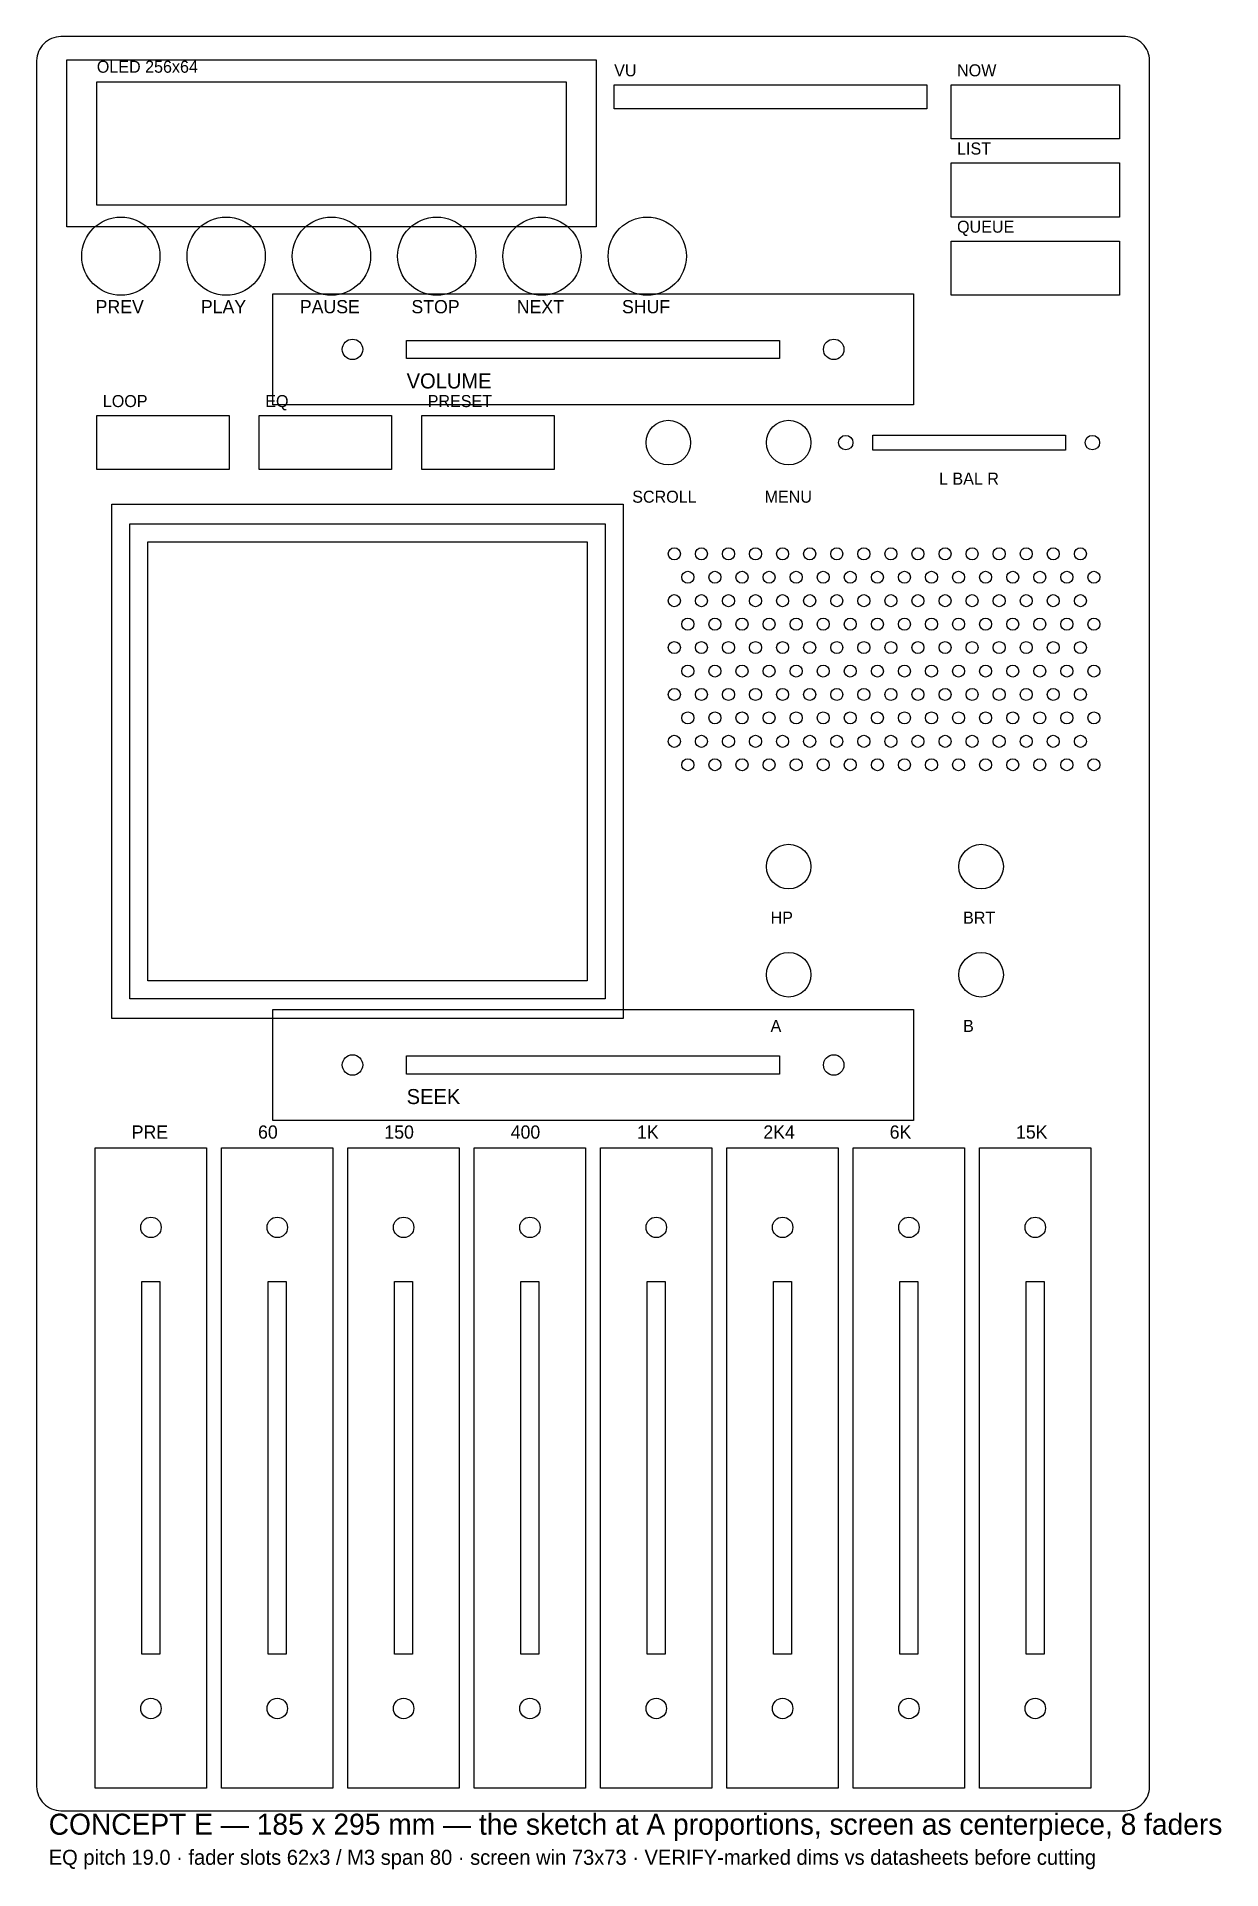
# Model space of a CAD drawing. Header units: millimetres. Extents: x 0 to 197, y -10 to 295.
import ezdxf

# ---------------------------------------------------------------- set-up
doc = ezdxf.new("R2010")
doc.units = ezdxf.units.MM
for name, color, linetype in [('CUTOUTS', 1, 'Continuous'), ('DIM', 9, 'Continuous'), ('ENGRAVE', 4, 'Continuous'), ('GRILLE', 3, 'Continuous'), ('HOLES', 2, 'Continuous'), ('OUTLINE', 7, 'Continuous'), ('REF', 8, 'Continuous')]:
    doc.layers.add(name, color=color, linetype=linetype)

msp = doc.modelspace()

# ---------------------------------------------------------------- linework, layer by layer
at = {"layer": 'CUTOUTS'}
for points in [[(10, 287.5), (88, 287.5), (88, 267), (10, 267)], [(96, 287), (148, 287), (148, 283), (96, 283)], [(152, 287), (180, 287), (180, 278), (152, 278)], [(152, 274), (180, 274), (180, 265), (152, 265)], [(152, 261), (180, 261), (180, 252), (152, 252)], [(61.5, 244.5), (123.5, 244.5), (123.5, 241.5), (61.5, 241.5)], [(10, 232), (32, 232), (32, 223), (10, 223)], [(37, 232), (59, 232), (59, 223), (37, 223)], [(64, 232), (86, 232), (86, 223), (64, 223)], [(139, 228.75), (171, 228.75), (171, 226.25), (139, 226.25)], [(18.5, 211), (91.5, 211), (91.5, 138), (18.5, 138)], [(61.5, 125.5), (123.5, 125.5), (123.5, 122.5), (61.5, 122.5)], [(17.5, 88), (20.5, 88), (20.5, 26), (17.5, 26)], [(38.5, 88), (41.5, 88), (41.5, 26), (38.5, 26)], [(59.5, 88), (62.5, 88), (62.5, 26), (59.5, 26)], [(80.5, 88), (83.5, 88), (83.5, 26), (80.5, 26)], [(101.5, 88), (104.5, 88), (104.5, 26), (101.5, 26)], [(122.5, 88), (125.5, 88), (125.5, 26), (122.5, 26)], [(143.5, 88), (146.5, 88), (146.5, 26), (143.5, 26)], [(164.5, 88), (167.5, 88), (167.5, 26), (164.5, 26)]]:
    msp.add_lwpolyline(points, close=True, dxfattribs=at)
for centre, radius in [((14, 258.5), 6.5), ((31.5, 258.5), 6.5), ((49, 258.5), 6.5), ((66.5, 258.5), 6.5), ((84, 258.5), 6.5), ((101.5, 258.5), 6.5), ((105, 227.5), 3.7), ((125, 227.5), 3.7), ((125, 157), 3.7), ((157, 157), 3.7), ((125, 139), 3.7), ((157, 139), 3.7)]:
    msp.add_circle(centre, radius, dxfattribs=at)
at = {"layer": 'ENGRAVE'}
msp.add_lwpolyline([(15.5, 214), (94.5, 214), (94.5, 135), (15.5, 135)], close=True, dxfattribs=at)
at = {"layer": 'GRILLE'}
for centre in [(106, 209), (110.5, 209), (115, 209), (119.5, 209), (124, 209), (128.5, 209), (133, 209), (137.5, 209), (142, 209), (146.5, 209), (151, 209), (155.5, 209), (160, 209), (164.5, 209), (169, 209), (173.5, 209), (108.25, 205.1), (112.75, 205.1), (117.25, 205.1), (121.75, 205.1), (126.25, 205.1), (130.75, 205.1), (135.25, 205.1), (139.75, 205.1), (144.25, 205.1), (148.75, 205.1), (153.25, 205.1), (157.75, 205.1), (162.25, 205.1), (166.75, 205.1), (171.25, 205.1), (175.75, 205.1), (106, 201.21), (110.5, 201.21), (115, 201.21), (119.5, 201.21), (124, 201.21), (128.5, 201.21), (133, 201.21), (137.5, 201.21), (142, 201.21), (146.5, 201.21), (151, 201.21), (155.5, 201.21), (160, 201.21), (164.5, 201.21), (169, 201.21), (173.5, 201.21), (108.25, 197.31), (112.75, 197.31), (117.25, 197.31), (121.75, 197.31), (126.25, 197.31), (130.75, 197.31), (135.25, 197.31), (139.75, 197.31), (144.25, 197.31), (148.75, 197.31), (153.25, 197.31), (157.75, 197.31), (162.25, 197.31), (166.75, 197.31), (171.25, 197.31), (175.75, 197.31), (106, 193.41), (110.5, 193.41), (115, 193.41), (119.5, 193.41), (124, 193.41), (128.5, 193.41), (133, 193.41), (137.5, 193.41), (142, 193.41), (146.5, 193.41), (151, 193.41), (155.5, 193.41), (160, 193.41), (164.5, 193.41), (169, 193.41), (173.5, 193.41), (108.25, 189.51), (112.75, 189.51), (117.25, 189.51), (121.75, 189.51), (126.25, 189.51), (130.75, 189.51), (135.25, 189.51), (139.75, 189.51), (144.25, 189.51), (148.75, 189.51), (153.25, 189.51), (157.75, 189.51), (162.25, 189.51), (166.75, 189.51), (171.25, 189.51), (175.75, 189.51), (106, 185.62), (110.5, 185.62), (115, 185.62), (119.5, 185.62), (124, 185.62), (128.5, 185.62), (133, 185.62), (137.5, 185.62), (142, 185.62), (146.5, 185.62), (151, 185.62), (155.5, 185.62), (160, 185.62), (164.5, 185.62), (169, 185.62), (173.5, 185.62), (108.25, 181.72), (112.75, 181.72), (117.25, 181.72), (121.75, 181.72), (126.25, 181.72), (130.75, 181.72), (135.25, 181.72), (139.75, 181.72), (144.25, 181.72), (148.75, 181.72), (153.25, 181.72), (157.75, 181.72), (162.25, 181.72), (166.75, 181.72), (171.25, 181.72), (175.75, 181.72), (106, 177.82), (110.5, 177.82), (115, 177.82), (119.5, 177.82), (124, 177.82), (128.5, 177.82), (133, 177.82), (137.5, 177.82), (142, 177.82), (146.5, 177.82), (151, 177.82), (155.5, 177.82), (160, 177.82), (164.5, 177.82), (169, 177.82), (173.5, 177.82), (108.25, 173.93), (112.75, 173.93), (117.25, 173.93), (121.75, 173.93), (126.25, 173.93), (130.75, 173.93), (135.25, 173.93), (139.75, 173.93), (144.25, 173.93), (148.75, 173.93), (153.25, 173.93), (157.75, 173.93), (162.25, 173.93), (166.75, 173.93), (171.25, 173.93), (175.75, 173.93)]:
    msp.add_circle(centre, 1, dxfattribs=at)
at = {"layer": 'HOLES'}
for centre, radius in [((52.5, 243), 1.7), ((132.5, 243), 1.7), ((134.5, 227.5), 1.2), ((175.5, 227.5), 1.2), ((52.5, 124), 1.7), ((132.5, 124), 1.7), ((19, 97), 1.7), ((40, 97), 1.7), ((61, 97), 1.7), ((82, 97), 1.7), ((103, 97), 1.7), ((124, 97), 1.7), ((145, 97), 1.7), ((166, 97), 1.7), ((19, 17), 1.7), ((40, 17), 1.7), ((61, 17), 1.7), ((82, 17), 1.7), ((103, 17), 1.7), ((124, 17), 1.7), ((145, 17), 1.7), ((166, 17), 1.7)]:
    msp.add_circle(centre, radius, dxfattribs=at)
at = {"layer": 'OUTLINE'}
msp.add_lwpolyline([(4, 0), (181, 0, 0.414214), (185, 4), (185, 291, 0.414214), (181, 295), (4, 295, 0.414214), (0, 291), (0, 4, 0.414214)], format="xyb", close=True, dxfattribs=at)
at = {"layer": 'REF'}
for points in [[(5, 291.15), (93, 291.15), (93, 263.35), (5, 263.35)], [(39.25, 252.25), (145.75, 252.25), (145.75, 233.75), (39.25, 233.75)], [(12.5, 217.25), (97.5, 217.25), (97.5, 131.75), (12.5, 131.75)], [(39.25, 133.25), (145.75, 133.25), (145.75, 114.75), (39.25, 114.75)], [(9.75, 110.25), (28.25, 110.25), (28.25, 3.75), (9.75, 3.75)], [(30.75, 110.25), (49.25, 110.25), (49.25, 3.75), (30.75, 3.75)], [(51.75, 110.25), (70.25, 110.25), (70.25, 3.75), (51.75, 3.75)], [(72.75, 110.25), (91.25, 110.25), (91.25, 3.75), (72.75, 3.75)], [(93.75, 110.25), (112.25, 110.25), (112.25, 3.75), (93.75, 3.75)], [(114.75, 110.25), (133.25, 110.25), (133.25, 3.75), (114.75, 3.75)], [(135.75, 110.25), (154.25, 110.25), (154.25, 3.75), (135.75, 3.75)], [(156.75, 110.25), (175.25, 110.25), (175.25, 3.75), (156.75, 3.75)]]:
    msp.add_lwpolyline(points, close=True, dxfattribs=at)

# ---------------------------------------------------------------- texts
at = {"layer": 'DIM'}
for s, height, p in [('CONCEPT E — 185 x 295 mm — the sketch at A proportions, screen as centerpiece, 8 faders', 3.5, (2, -4)), ('EQ pitch 19.0 · fader slots 62x3 / M3 span 80 · screen win 73x73 · VERIFY-marked dims vs datasheets before cutting', 2.5, (2, -9))]:
    msp.add_text(s, height=height, dxfattribs=at).set_placement(p)
at = {"layer": 'ENGRAVE'}
for s, height, p in [('OLED 256x64', 2, (10, 289)), ('VU', 2, (96, 288.4)), ('NOW', 2, (153, 288.4)), ('LIST', 2, (153, 275.4)), ('QUEUE', 2, (153, 262.4)), ('PREV', 2.2, (9.8, 249)), ('PLAY', 2.2, (27.3, 249)), ('PAUSE', 2.2, (43.75, 249)), ('STOP', 2.2, (62.3, 249)), ('NEXT', 2.2, (79.8, 249)), ('SHUF', 2.2, (97.3, 249)), ('VOLUME', 2.5, (61.5, 236.5)), ('LOOP', 2, (11, 233.4)), ('EQ', 2, (38, 233.4)), ('PRESET', 2, (65, 233.4)), ('L BAL R', 2, (150, 220.5)), ('SCROLL', 2, (99, 217.5)), ('MENU', 2, (121, 217.5)), ('HP', 2, (122, 147.5)), ('BRT', 2, (154, 147.5)), ('A', 2, (122, 129.5)), ('B', 2, (154, 129.5)), ('SEEK', 2.5, (61.5, 117.5)), ('PRE', 2.2, (15.8, 111.75)), ('60', 2.2, (36.8, 111.75)), ('150', 2.2, (57.8, 111.75)), ('400', 2.2, (78.8, 111.75)), ('1K', 2.2, (99.8, 111.75)), ('2K4', 2.2, (120.8, 111.75)), ('6K', 2.2, (141.8, 111.75)), ('15K', 2.2, (162.8, 111.75))]:
    msp.add_text(s, height=height, dxfattribs=at).set_placement(p)

doc.saveas('drawing.dxf')
